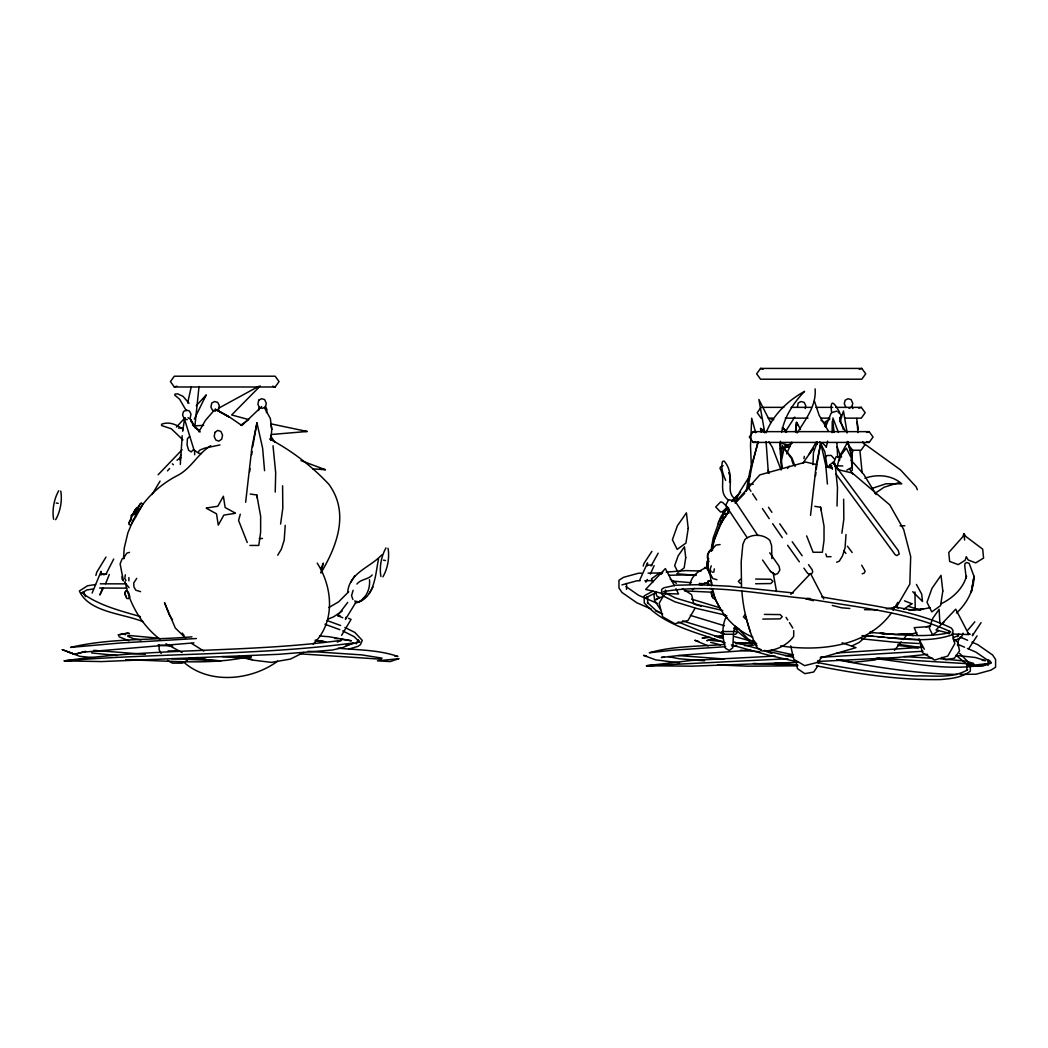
<?xml version="1.0" encoding="UTF-8"?>
<svg xmlns="http://www.w3.org/2000/svg" width="1048" height="1048" viewBox="0 0 1048 1048"><rect width="100%" height="100%" fill="white"/><g stroke="black" fill="none" stroke-linecap="round" stroke-linejoin="round"><path stroke-width="1.5" d="M793.716 630.621L793.69 636.372C786.655 646.197 773.686 651.659 761.726 650.887L756.813 647.376C748.233 629.861 743.346 610.617 741.892 591.203M832.138 432.641L832.256 421.309M122.066 576.596L122.04 578.968L123.35 580.919M369.499 579.675C370.376 588.282 366.577 597.832 358.783 601.893L354.565 601.028M707.767 566.745L707.872 560.942L707.714 565.71M134.904 510.18L129.232 522.022L128.943 524.406L130.489 525.087M733.443 633.948L732.801 647.769L729.316 650.467L725.478 648.293C722.295 637.643 721.365 625.708 726.775 615.621M275.231 492.049L275.69 472.766L273.017 445.78M837.038 506.04L837.483 487.582L835.099 463.491M180.308 464.461L182.195 435.693M707.728 566.012L707.872 560.942L707.741 566.352L709.483 573.256L712.967 578.601L716.937 579.675M837.68 457.256L836.907 443.068M101.001 575.09L101.119 571.343L92.132 593.05M812.973 464.736L813.431 452.697L817.283 442.073M831.575 412.467C829.82 396.917 834.837 403.624 839.697 412.467M194.745 427.663L199.028 386.489M797.148 432.955C805.532 419.488 816.562 405.733 815.095 388.887M647.35 565.933L647.533 562.881L639.608 580.369M285.226 525.31L284.204 540.152L281.336 549.231L277.72 555.178M845.998 534.506L845.081 547.75L842.513 555.859L839.291 561.178L836.631 562.213M245.638 502.293L251.926 447.378L256.957 422.868L262.616 448.164L264.568 470.696M795.511 431.986L796.231 422.279L797.58 425.239M810.536 515.328L816.261 464.919L820.754 443.042L825.798 465.613L827.409 484.006M123.454 558.532L124.293 547.829L127.869 532.908L133.738 518.747M270.79 440.435L271.773 429.431L270.345 418.493L264.607 408.039M857.945 432.575L856.792 418.493M708.12 559.501L707.95 567.924M957.597 645.66L958.029 641.206L960.112 637.119M249.673 471.783L250.027 468.666M251.717 454.675L252.096 451.557M815.54 475.818L815.934 472.583M816.327 469.347L816.916 464.487M712.352 591.033L711.225 592.827L712.208 596.6L713.112 598.434L715.155 598.578M795.589 431.933L796.834 422.357L800.476 429.523M124.764 592.893L125.904 591.033L128.053 591.531M711.212 592.893L711.304 592.186M780.459 441.274L780.734 459.063M781.703 432.156C784.507 416.462 793.624 402.655 804.602 391.363C787.847 400.546 773.201 414.641 766.127 432.641M280.589 524.066L282.803 508.254L282.593 485.787M841.871 533.236L843.823 519.271L843.64 499.202M714.33 568.868L713.871 571.998L712.05 572.182M746.15 491.473L749.91 471.155L758.411 441.601M182.693 431.213L184.513 419.2M939.899 623.154L939.087 609.294L932.759 618.372L929.288 628.132L932.615 634.852L938.759 630.464M711.54 550.789L712.535 544.619L719.059 526.83L722.282 521.367M707.675 567.23L707.308 569.47L709.784 572.418M747.512 489.835L751.94 465.967L757.887 441.902M711.081 550.069L713.203 537.912L718.443 523.397M252.66 446.893L256.957 422.868M817.191 462.954L820.754 443.042M803.934 458.605L804.353 456.404M839.422 460.622L840.548 454.78L847.596 442.23L852.194 455.644L852.26 470.447M824.697 426.248L825.732 421.479L829.728 419.344M187.631 403.074L191.273 386.712M131.275 518.668L131.393 515.249L134.17 514.371M826.269 447.221L827.645 441.129M321.133 572.509L323.321 563.117L321.002 568.658M345.945 617.246L345.447 619.355L355.442 603.072M711.841 550.462L714.657 538.672L721.207 523.175L729.343 510.18M109.32 574.435L105.586 583.723M353.111 590.299L351.552 595.657L352.914 599.482M837.352 465.98L839.645 456.954L846.312 448.151L851.304 458.015L851.932 467.303L846.784 470.107M729.5 482.342C731.216 475.189 729.067 466.57 724.168 461.068L722.504 461.474C720.565 467.814 723.159 474.574 725.675 480.39M190.173 418.244L190.985 414.13L189.413 410.96L186.308 410.096L183.452 411.576L182.575 415.008L184.225 418.859L187.317 419.724M218.469 409.676L219.294 405.563L217.709 402.393L214.604 401.528L211.762 403.008L210.936 407.122L212.521 410.292L215.626 411.157M258.542 410.489L259.432 407.056M266.441 412.571L266.965 409.598L265.38 406.428M805.218 408.524L805.742 405.563L804.157 402.393L801.065 401.528L798.209 403.008L797.397 407.122M725.006 510.861L727.286 507.022M654.149 565.632L650.363 574.029M95.879 575.457L96.77 572.169L105.992 557.077M381.734 554.864C370.547 567.269 349.613 572.378 347.713 591.897M654.817 592.788L654.018 595.67L654.568 599.43M240.28 514.24L238.564 520.424L247.236 542.497M355.259 603.019C374.961 599.05 375.21 574.802 378.524 559.029M972.885 633.948L972.4 635.664L981.085 622.63M643.197 566.077L643.983 563.431L651.922 551.34M733.469 632.337L735.303 626.206M707.859 582.4L708.736 580.671L711.238 581.417M690.056 584.391C691.366 575.928 698.846 570.426 706.418 567.649M840.116 421.624L843.483 411.026L847.177 432.968M179.994 457.57L180.963 454.557M833.448 463.491L836.147 456.705L841.596 456.705M786.655 453.823L791.738 442.191M139.96 504.023L135.218 513.861L135.664 515.04L136.921 514.764L142.305 505.385L142.659 503.747L141.205 502.909L131.262 515.852M957.61 636.608L958.658 633.896M963.02 633.175L961.422 637.354L953.968 640.813M839.933 419.397L841.046 414.72L837.981 411.995M964.003 533.694L962.798 536.746L948.754 552.545L949.645 561.453L958.252 564.623L965.143 560.274L966.295 556.658L968.142 559.973L975.754 562.881L983.574 558.06L982.683 549.152L965.784 536.445L964.003 533.694L964.632 539.995M132.939 514.581L134.838 511.267M825.51 427.217L830.776 413.868L832.125 412.467L836.959 411.078M125.341 574.802L124.791 578.431L125.957 580.448M102.835 587.784L99.835 595.015L103.425 587.954M356.202 643.891L358.049 639.712L359.791 642.149L354.172 636.66L342.762 630.935M761.595 432.077L762.852 429.274L763.73 432.077M152.012 494.591L160.069 481.098M736.561 498.822L739.731 491.761L749.91 475.766M320.95 572.942C336.945 546.034 349.613 512.97 329.033 484.504C312.016 466.242 291.658 450.561 269.572 438.981M711.5 551.038L712.378 549.204M851.251 455.749L853.006 450.706L848.605 445.086M194.339 419.043L206.102 395.122L196.212 405.773M179.719 459.784L180.885 457.478M105.848 574.383L113.695 559.043M723.028 513.127L726.199 508.254M707.596 583.71L708.265 580.736L710.112 580.684M645.856 582.203L647.363 579.479M651.07 565.999L658.17 553.174M977.05 635.848L968.771 648.633M235.263 513.048L225.15 507.533L223.381 496.228L217.801 506.25L206.391 508.005M206.391 508.293L216.504 513.808L218.285 525.114L223.853 515.092L235.263 513.337M369.328 593.43L373.049 586.946M718.98 521.943L720.513 519.258M725.111 511.214L726.657 508.542M694.929 608.482L687.96 620.534L674.768 623.743L662.664 616.8L659.166 603.203L663.934 595.028M821.658 656.703L818.462 662.126L804.694 665.663L793.742 659.258L790.716 645.896M354.709 575.915L350.713 582.413M735.159 501.389L735.696 500.315L734.609 499.909M891.468 612.936C866.84 647.009 819.248 651.686 780.616 645.922M893.053 610.29L897.822 602.351M136.515 515.721L131.603 523.83M341.583 635.35L351.067 619.407L348.512 618.32M709.011 583.841L708.055 585.426L707.937 583.461M134.537 517.437C143.904 499.739 158.798 485.368 176.457 476.028C190.867 469.229 197.509 453.863 210.7 445.688M122.184 558.781L120.114 563.889L121.201 569.313M711.238 565.815L710.138 569.221L710.989 571.278M708.762 558.715L706.863 561.938L706.758 566.654M342.748 617.744L337.626 615.595L347.74 602.351M787.598 468.508L789.105 466.19M802.951 463.124L813.235 448.439L809.829 453.234M661.223 574.278L662.755 571.933M123.245 558.61L126.834 553.134L129.494 552.361M728.819 510.599C721.954 525.415 719.806 514.673 727.705 507.625M723.5 519.087L720.212 524.026L718.627 524.485L718.168 522.886L721.299 516.035L726.526 508.686M131.511 519.441L129.101 522.742M203.181 399.38L206.102 395.122M726.015 515.38L727.718 512.904M134.458 510.69L136.554 507.887L139.24 508.752M58.727 490.752C54.038 498.887 51.955 510.075 53.631 519.35M55.662 519.69C60.352 511.555 62.435 500.368 60.745 491.106M386.005 547.894C381.315 556.043 379.219 567.217 380.909 576.492M382.926 576.845C387.629 568.697 389.712 557.51 388.022 548.248M723.12 518.498C720.631 525.218 717.723 520.411 721.954 517.136L723.094 517.882M817.912 665.965L813.667 672.03L804.838 673.641L797.449 668.637L796.087 661.393M790.821 594.36L810.549 573.557L823.741 598.958M809.017 454.387L816.392 441.798L817.309 444.444M348.696 591.753L338.622 601.853L328.902 607.513M725.937 514.673L725.491 513.179L723.251 514.673M761.084 407.358L757.206 412.742L761.084 418.139M275.152 386.987L279.043 381.59L275.152 376.206L174.335 376.206L170.431 381.59L174.335 386.987L275.152 386.987L272.624 386.162M760.573 368.424L756.656 373.822L760.573 379.206L861.81 379.206L865.727 373.822L861.81 368.424L760.573 368.424L763.101 369.25M753.237 431.645L749.32 437.029L753.237 442.426L869.146 442.426L873.063 437.029L869.146 431.645L753.237 431.645L755.778 432.457M735.565 502.018L737.347 499.608L737.242 497.957L735.578 498.075L733.417 500.21M733.299 499.424L737.36 495.272M894.468 650.297L901.201 641.952M903.127 639.555L907.935 633.595M734.347 498.887L740.674 492.154M967.88 630.071L974.823 621.818M313.156 644.101C335.583 622.656 332.976 587.692 317.216 563.117M214.159 410.279L205.369 420.471L198.884 431.815L200.312 431.815M794.751 417.078L785.332 431.815L786.76 431.815L782.293 427.794L785.633 430.807M710.492 549.977C707.217 552.728 706.169 558.217 709.024 561.597M735.185 503.119L744.735 493.333M710.636 549.912L707.662 554.667L708.081 560.156M167.483 470.88L169.606 468.508M735.251 502.385L759.826 474.875L805.794 462.063L816.654 464.618M824.907 457.793L826.911 455.566L831.195 455.408L834.208 458.801M711.592 549.899L715.981 545.078L720.107 544.554M198.439 451.649L199.958 449.998L204.661 448.164L219.962 444.928M956.536 613.041C966.78 603.478 973.841 590.666 974.024 576.4L969.164 563.352L966.662 562.527L965.116 563.365L964.697 565.331L966.217 577.946L966.479 576.099C963.007 588.845 952.318 598.487 940.698 603.936M176.405 427.086L185.208 417.615M726.709 508.83L725.203 511.123M372.171 574.972C368.267 579.78 360.761 578.955 356.923 584.037M158.117 474.77L182.116 449.723M260.245 385.991L231.647 414.956L248.664 419.567L240.896 425.147M189.583 436.518L187.396 438.719L187.068 445.007L188.614 450.221L191.195 451.924L193.369 449.723M261.673 406.572L241.852 425.54L229.276 416.855L215.141 409.139L229.302 417.104L217.067 410.096M363.171 598.408L364.901 596.705M727.443 506.996L722.557 511.568L720.605 512.079L715.719 506.996L720.605 501.913L722.557 502.424L726.461 506.079M136.751 578.365L133.685 583.068L134 587.063L135.795 590.181L140.602 591.675M875.159 493.294L884.145 487.202L899.092 482.578M656.441 599.666L659.297 597.268M867.548 635.376L859.046 642.49L851.854 645.961M869.971 633.346L872.408 631.315L869.761 632.979M723.068 518.891L721.705 518.577L723.631 513.9L725.242 513.533L725.74 514.411M177.02 460.216L179.549 458.29M257.271 387.943L259.328 386.398M692.296 589.814L694.326 588.334M277.641 661.17C251.376 680.545 208.971 684.868 183.518 661.969M701.348 585.374L704.885 582.976M342.146 611.089L333.5 616.892L327.959 619.106M903.769 609.202L911.865 603.766L904.503 600.832M941.209 624.228L943.934 622.473M218.403 408.34L258.529 386.411M187.278 660.463L182.326 663.148L172.527 663.148L167.562 660.463M849.024 408.353L851.88 406.873L852.771 403.441L851.12 399.589L848.015 398.725L845.16 400.218L844.282 403.65L845.933 407.502M652.996 591.124L644.232 595.84L644.232 602.875C664.576 626.088 697.444 632.376 725.242 642.883M654.948 593.142L645.568 597.936L647.638 596.639L647.638 603.517M967.658 669.738C952.082 679.078 932.694 675.266 915.428 675.96C882.337 673.746 849.47 668.991 816.981 662.401M303.606 652.446L290.532 659.048L271.406 662.375L252.319 660.044L238.538 656.415M879.233 657.882L875.08 659.952L853.544 662.323L839.238 659.768M740.399 579.256L738.329 581.404L740.399 583.553M745.442 614.587L743.386 616.735L745.442 618.883M714.867 636.464L722.517 635.848L723.382 636.542L719.269 637.734M723.382 636.542L720.317 637.315M358.796 601.88L360.761 601.002M784.782 446.396L792.144 443.134M337.325 642.083L341.569 640.289C249.699 652.852 156.073 647.69 64.229 660.856L101.355 661.576L278.729 654.306L332.242 650.035L342.303 647.756L353.621 642.948C257.847 655.694 160.514 652.852 64.229 660.856L72.338 660.463M871.478 488.604L886.058 483.757L901.712 483.835C891.874 474.875 877.058 473.971 864.928 478.216M664.327 595.893L654.358 600.085L660.502 609.609M699.095 584.653L708.435 582.609M773.096 573.256L774.983 574.605L777.682 573.57L779.856 570.073L779.044 566.169L769.73 552.794M731.53 501.547L732.984 501.01L733.967 498.088C726.343 490.857 733.299 480.953 728.661 472.766M953.353 637.485L958.553 635.56M858.784 408.183L861.299 407.358L865.176 412.742L861.299 418.139L844.78 418.139M174.335 386.987L176.863 386.162M859.281 369.25L861.81 368.424M753.237 442.426L755.778 441.601M866.604 432.457L869.146 431.645M862.15 573.793L864.141 573.164L865.137 571.186L861.692 565.226M358.652 642.201L346.115 645.201M348.617 649.157L357.905 646.393L360.368 644.716L362.281 640.407L354.918 632.468L344.923 627.451M621.936 584.889L636.883 580.788L640.066 580.749M988.146 663.777C951.636 672.213 913.371 662.991 876.704 658.773M780.262 448.819L790.022 446.5M85.478 651.424L74.709 654.306L62.33 649.655L74.709 654.306L85.425 651.476M664.432 656.716L661.34 657.515L683.06 655.052L750.591 650.179M898.097 634.394L912.127 633.844L916.843 632.678M714.304 638.795L706.784 640.656L714.592 638.822M926.17 626.848L930.716 625.721M245.075 657.502C207.059 665.139 167.523 660.489 129.009 659.939L125.734 659.755M820.65 657.869L856.006 647.651L842.12 642.791M927.611 654.306L897.088 657.515L817.872 661.471M663.305 591.648C710.793 583.291 759.538 594.177 807.012 598.591C855.155 607.342 905.865 611.023 950.719 631.813M949.802 632.651C923.786 638.363 896.708 634.171 870.39 632.494M661.615 573.059L658.524 573.701L651.542 578.797L652.747 582.347M666.253 572.103L685.837 570.61L701.164 571.003M707.204 637.079L702.081 638.127L710.216 637.354M129.428 633.647L128.563 632.913L118.097 634.891L127.528 633.346M919.882 609.674L930.283 607.67M95.512 584.548L87.495 585.78L79.386 591.006C89.001 612.464 123.337 613.486 142.777 621.634M93.167 588.989L86.748 589.972L81.115 593.495L83.604 591.779L85.464 596.613M723.133 465.666L720.461 466.95L720.015 468.548C726.683 478.622 717.408 492.364 728.543 500.119M82.425 652.223L193.932 642.856M969.636 665.585L991.067 663.24L982.304 666.174L969.688 665.794M877.189 609.87L864.482 609.674M886.32 608.927L896.512 606.962L909.821 584.155L910.686 556.58L903.664 529.437L889.752 504.874L852.325 473.002L838.361 469.727M716.714 636.739L721.587 636.28M922.135 647.258L836.985 652.983M923.052 651.266L820.322 657.279M271.327 434.501L307.195 431.475L271.367 423.942M259.223 538.672L262.472 538.436M928.449 626.612L914.21 627.66L917.275 634.97M106.752 573.78L101.63 574.134L104.197 574.789M194.063 425.894L203.626 425.344M178.501 428.095L183.269 427.82M196.408 638.52L120.926 642.948L70.609 647.389C110.197 637.996 151.606 640.276 191.967 636.843M725.714 646.695L672.96 650.166L649.328 652.773C673.772 645.751 699.606 646.551 724.758 644.389M732.041 646.341L736.783 646.066M744.683 645.62L754.154 645.083M910.869 609.923L923.091 609.242L908.917 610.015L910.869 609.923L894.062 606.753M735.971 643.773L755.202 642.725M668.663 575.273L695.885 574.697M775.31 656.074L691.615 660.437L646.446 665.742L691.785 666.174L796.716 662.349M785.031 655.603L793.126 655.21M827.029 466.164L831.889 465.928M662.611 664.982L646.446 665.742L787.913 658.734M707.544 567.44L704.479 567.558L705.631 567.99M912.127 633.844L895.346 634.499L880.084 633.254M647.9 565.173L652.066 565.016M910.712 603.792L911.865 603.766M900.022 525.834L904.83 525.769M100.333 583.815L125.891 583.867M99.586 588.007L126.69 588.151M755.621 583.749L770.83 583.553L772.9 581.404L770.83 579.256L755.621 579.059M762.8 619.08L780.17 618.883L782.227 616.735L780.17 614.587L764.385 614.403M641.704 573.177L638.507 573.217L623.56 577.317L618.962 580.225L618.962 587.928L621.936 592.434L636.883 602.823L651.227 609.019M648.07 573.112L662.415 572.955M644.848 580.697L652.825 580.618M956.929 674.427C916.528 673.799 876.377 667.17 836.71 659.782M960.112 674.388L976.055 674.218L991.002 670.117L995.6 667.209L995.6 659.506L992.626 655L977.679 644.612L971.941 642.123M834.863 465.849L842.775 465.954M797.633 665.821L747.761 666.174L717.513 664.93M762.433 407.358L783.825 407.358M791.109 407.358L811.191 407.358M815.947 407.358L832.728 407.358M835.649 407.358L861.299 407.358M768.263 418.139L772.926 418.139M785.28 418.139L808.021 418.139M820.702 418.139L829.82 418.139M820.859 443.448L823.034 443.448L826.335 446.985M851.801 450.247L861.05 450.247L864.901 444.85L862.583 441.614M249.883 545.445L258.791 545.445L260.625 532.279L260.651 516.284L256.786 494.997L250.276 494.014M831.064 556.698L826.649 556.698L825.837 553.829M127.109 590.967L125.904 591.033L124.778 592.827L126.664 598.434L128.708 598.578L129.847 596.875L128.76 592.827M168.099 650.926L177.426 650.926M753.224 484.228L749.071 484.202L749.045 488.342L750.957 491.289M684.527 590.902L713.649 592.29M807.274 598.395L810.274 598.5M952.462 634.014L968.915 634.577L955.737 609.176L936.008 629.979L949.475 633.28M786.17 664.917L797.541 665.362L753.433 663.436M876.482 658.17L973.854 664.078M171.361 658.642L220.827 660.856L205.539 659.651L196.592 657.502M919.24 639.686L887.591 637.656M918.572 643.498L894.927 642.228L861.417 638.795M299.531 653.808L381.459 659.231M308.06 651.306L361.73 654.882L382.114 658.157M302.047 431.16L307.195 431.475M734.91 642.647L752.582 643.734M903.913 656.546L932.694 658.314M724.142 658.969L678.331 655.563M145.41 654.345L93.757 650.336M338.085 648.188C358.089 650.048 378.734 649.826 397.913 656.467L394.716 656.009M312.88 468.888L325.391 469.714L300.986 460.609M679.562 662.847L655.707 659.873L643.59 655.393L646.485 655.93M117.153 655.537L91.608 652.943M222.333 656.611L235.8 657.607L251.323 656.978L246.568 656.559M740.556 650.245L759.905 651.725M793.467 654.869L771.328 650.127M158.89 638.219L128.039 635.376M781.166 443.461L783.629 443.658L786.734 446.749M172.684 646.236L158.104 645.005M880.503 633.346L883.739 633.608M704.557 660.816L679.366 658.799L668.231 656.546M849.836 608.469L841.701 607.814L832.282 605.443M319.732 635.979L329.295 636.765L351.394 640.787L340.914 639.162M881.578 633.385L884.577 633.634M676.825 573.741L696.069 575.418M671.991 581.037L691.235 582.714M699.265 583.409L704.073 583.828M709.548 588.478L712.771 588.753M712.037 640.59L722.714 641.546M775.232 662.873L797.659 664.891M334.744 638.415L337.928 638.704M862.006 635.625C891.848 636.647 924.323 644.861 952.907 634.551L952.907 630.136L951.256 627.962C910.882 608.927 865.229 604.84 821.711 596.928M940.685 658.799L965.365 661.065M337.626 615.595L340.194 615.831M868.36 635.795L873.167 636.267M877.975 636.726L884.381 637.341M188.797 657.686L206.417 659.428M982.225 660.319L985.474 660.646L975.4 657.502L957.99 655.59M869.63 632.232L872.735 632.547M897.913 644.245L919.646 647.323M93.39 657.699L79.661 656.284L68.12 651.935M898.07 645.411L918.375 647.861M793.388 592.971L729.054 586.199L697.824 584.692L675.488 585.243L663.842 587.797L661.655 589.421L661.655 593.849L663.305 596.011L674.938 601.827L697.287 608.613L725.386 615.111M315.199 640.105L325.718 641.939M315.238 640.865L324.906 642.188M814.781 506.354L820.597 507.232L821.082 509.918M201.229 453.614L198.609 453.181L194.037 450.064L184.815 420.091M141.087 639.922L133.515 638.691L127.738 636.293M56.186 503.001L58.203 503.354M383.45 560.156L385.481 560.51M816.248 665.794C857.225 673.799 898.804 680.296 940.672 679.576C951.099 678.606 961.736 677.768 970.33 671.139L970.33 664.105L959.614 653.376M128.747 640.787L118.948 636.712M320.347 468.626L325.391 469.714M321.107 640.918L325.43 641.887M722.819 610.539L697.824 604.761L675.488 597.976L665.297 592.88M793.65 657.424L764.175 650.402M797.58 661.891L768.014 655.066L731.386 644.926M825.955 466.805L832.164 468.26M805.585 598.736L813.431 600.714M710.544 642.332L720.579 644.874M241.485 656.651L252.136 659.48M140.511 616.643C121.031 610.945 100.595 605.993 83.748 594.203M724.43 625.748L690.331 615.373M733.77 628.315L736.888 629.18M724.365 633.752L682.536 620.888M733.705 636.319L749.268 640.616M770.673 418.859L773.778 419.724M733.639 641.952L761.123 649.564M966.728 661.445L973.487 663.358M895.241 607.08L898.332 607.971M698.702 641.455L694.745 640.289L708.238 645.909M719.635 607.696L691.588 599.129M695.322 604.513L701.23 606.255M907.935 606.202L920.21 610.159M866.604 441.601L869.146 442.426M907.018 633.608L913.162 635.638M722.897 638.481L699.868 630.831L678.213 621.962M766.101 651.424L771.904 653.52M327.186 620.599L340.587 625.486M324.959 624.254L339.84 629.678M123.153 633.896L125.446 634.761M785.306 444.156L788.07 445.308M182.129 652.55L165.99 643.799M752.778 637.145C732.578 628.669 717.29 610.185 712.247 588.897M960.466 637.171L967.631 640.276M957.4 644.127L964.579 647.219M967.448 648.463L976.055 652.184L991.002 662.572L989.522 660.319M657.162 603.307L638.507 595.251L626.049 586.592M655.537 610.879L661.275 613.355M967.487 632.992L970.265 634.263M756.708 643.695L748.22 639.123L736.94 627.385M956.077 655.236L968.26 665.48L966.911 663.463L966.911 670.353M662.677 614.049L655.681 610.211L647.467 602.587M203.849 651.057L191.627 643.446M682.431 588.688L691.615 594.661L693.815 603.884M183.426 429.667C177.282 424.885 169.344 421.113 161.602 424.23L161.602 425.54L171.387 428.829L182.915 439.898M820.964 420.222L826.204 423.575M735.238 626.809L739.338 629.455M187.998 417.707L190.644 419.475L195.033 426.667L199.317 430.754M952.946 638.9L957.872 642.241L959.51 650.926L954.427 658.21L945.597 659.821L941.903 657.319M670.196 579.138L676.366 583.304M659.153 597.557L656.69 595.893L655.865 591.544M762.577 560.051L770.45 571.356L774.983 574.605M770.45 571.356L772.153 572.588M863.277 443.029L900.52 469.884L916.175 486.875L917.327 489.73M751.364 642.974L738.303 632.101L734.347 627.346M753.093 640.459L755.516 642.49M159.886 639.201C145.292 627.896 134.563 612.084 128.459 594.74M912.743 591.701L922.502 601.46L921.677 594.111L916.424 584.43M752.49 641.428L757.141 645.791M782.555 427.689L785.764 430.754M172.396 463.819L173.392 464.762M185.653 638.088L175.304 628.027L164.51 602.613L169.2 614.757L172.527 619.879M726.736 506.446L728.91 508.725M723.303 614.167L726.552 617.613M851.094 460.216L863.801 474.43L876.089 494.591M189.02 403.257L183.033 396.367L177.728 393.865L174.911 394.127L174.806 395.161L179.601 399.196L186.361 410.803M124.778 582.583L129.087 587.627M182.221 633.044L184.029 635.337M835.846 473.893L895.228 554.746L896.774 555.584L899.236 554.091L898.28 550.554L832.977 462.417L829.702 464.971L832.4 468.954M832.269 468.246L829.702 464.971L832.426 468.757M847.426 546.178L852.181 552.532M843.968 550.881L845.893 553.449M838.059 469.439L832.977 462.417L838.059 469.439L835.531 465.679M802.165 555.781L792.209 541.737M808.545 564.676L812.2 569.771L812.724 571.946L811.571 573.859L809.423 574.396L807.536 573.217L803.895 568.147M799.349 561.82L787.624 545.301M791.175 458.146L782.371 445.636L780.734 461.867L781.795 468.207M786.825 534.048L779.738 523.804M782.293 537.663L772.664 523.712M771.918 512.341L768.498 507.271M757.927 535.58L734.858 500.865L728.648 499.739L725.648 505.293L747.145 537.598M769.219 518.655L762.459 508.621M270.581 435.929L274.995 442.4M752.582 493.752L756.643 499.922M123.795 557.837L124.28 558.571M727.063 507.533L728.74 510.114M710.911 575.549L708.238 570.269M709.011 572.588L711.461 576.4M786.065 617.364L787.742 620.023M789.432 622.682L792.786 628.001M760.599 428.449L760.9 431.671L760.599 428.449L762.263 431.121M768.944 441.837L772.284 447.195L781.114 470.054M828.287 430.885L819.156 415.349L814.414 401.056M849.653 468.901L852.679 474.05M725.111 615.019L726.657 617.691M924.323 649.21L919.122 639.359M712.234 549.309L712.64 550.03M839.92 421.257L845.16 430.702M721.011 609.988L714.906 598.866L712.81 590.993M161.156 653.494L159.139 649.773L159.139 644.874M674.414 585.793L665.362 568.592L645.647 589.395L662.1 593.43L678.554 593.993L675.934 588.662M770.621 422.567L758.87 399.471L764.817 432.916M819.811 441.863L824.828 451.767L827.108 466.596M851.827 406.428L852.889 408.55M193.343 425.383L190.644 419.475L191.561 422.475M727.77 510.769L728.832 513.192M806.659 535.895L813.091 552.27L822.379 552.27L824.003 540.519L824.042 526.24L820.597 507.232M832.872 417.916L838.466 432.496M795.105 466.478L791.961 457.937L784.022 448.374L781.441 460.793L782.398 468.351M837.129 446.631L840.863 457.229M791.672 459.653L793.179 464.159M839.618 417.916L843.365 429.588M755.7 432.693L751.691 418.231L750.525 445.701L751.377 467.5M745.613 616.067L750.263 631.839M123.284 580.107L121.306 570.112M768.21 470.395L769.049 473.382M711.579 594.229L712.208 596.6M125.118 594.229L125.76 596.6M919.017 638.952L922.515 652.707L934.62 660.07L947.811 656.048L954.78 643.669L952.2 633.175M847.871 441.562L851.736 457.072M707.963 585.4L707.374 582.361M125.013 581.391L127.869 593.325M776.529 591.544L773.175 572.955M847.334 441.496L847.832 444.064M817.938 660.397L818.475 663.292M256.786 494.997L257.336 498.01M857.172 422.148L858.233 429.431M851.526 454.753L852.365 460.583L851.539 454.334M270.934 423.602L271.773 429.431M709.771 571.343L711.553 585.806M766.062 441.483L768.38 473.316M832.662 419.659L834.09 432.483M859.936 450.548L862.137 472.766M741.512 586.684L741.185 561.911L742.849 544.436L744.984 539.445C751.953 533.511 763.403 533.956 769.887 540.441L771.603 545.589L771.878 558.571M711.71 584.522C713.125 580.461 706.928 578.837 707.95 583.644M779.948 442.754L780.537 455.081M707.714 563.523L707.898 568.304M194.522 449.998L194.666 454.793M914.956 591.963L915.231 608.875M128.878 577.579L128.917 580.841M988.028 659.546L988.028 665.454M949.069 631.092L949.069 633.961M665.493 590.024L665.493 594.321M626.534 583.448L626.534 589.369M974.024 576.4L971.234 592.447L974.024 576.4M688.209 528.467L685.942 543.087L677.165 549.362L672.397 539.772L677.375 525.808L686.414 512.852L688.209 528.467M685.733 557.706L684.148 567.951L678.004 572.339L674.676 565.619L678.148 555.846L684.475 546.781L685.733 557.706M942.82 590.98L940.554 605.613L931.777 611.888L927.008 602.286L931.986 588.321L941.012 575.365L942.82 590.98M214.997 432.392L214.172 436.387L215.796 440.003L218.927 441.143L221.718 439.112L222.543 435.116L220.918 431.488L217.788 430.361L214.997 432.392M258.712 400.218L257.9 404.318L259.472 407.502L262.576 408.353L265.432 406.873L266.31 403.441L264.659 399.589L261.568 398.725L258.712 400.218M722.373 631.512L720.998 632.887L722.373 634.25L735.657 634.25L737.032 632.887L735.657 631.512L722.373 631.512M398.764 658.707L390.184 661.576L377.424 660.856L398.764 658.707M199.199 430.807L192.491 424.781L199.172 430.807M838.413 470.002L835.78 466.321L838.4 470.028"/></g></svg>
